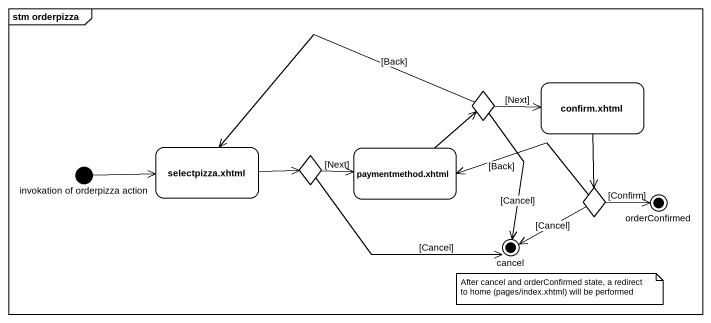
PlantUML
@startuml
mainframe stm orderpizza
hide empty description
state choice1 <<choice>>
state "confirm.xhtml" as confirm_xhtml
state "selectpizza.xhtml" as selectpizza_xhtml
state "paymentmethod.xhtml" as paymentmethod_xhtml
state "invokation of orderpizza action" as invokation_of_orderpizza <<start>>
state choice2 <<choice>>
state choice3 <<choice>>
state orderConfirmed <<end>>
state cancel <<end>>
choice1 -right-> confirm_xhtml : [Next]
choice1 -left-> selectpizza_xhtml : [Back]
choice1 --> cancel : [Cancel]
confirm_xhtml --> choice3
selectpizza_xhtml -right-> choice2
paymentmethod_xhtml -up-> choice1
invokation_of_orderpizza -right-> selectpizza_xhtml
choice2 -right-> paymentmethod_xhtml : [Next]
choice2 -right-> cancel : [Cancel]
choice3 -left-> paymentmethod_xhtml : [Back]
choice3 -right-> orderConfirmed : [Confirm]
choice3 -left-> cancel : [Cancel]
note as N1
  After cancel and orderConfirmed state, a redirect to home (pages/index.xhtml) will be performed
end note
@enduml
